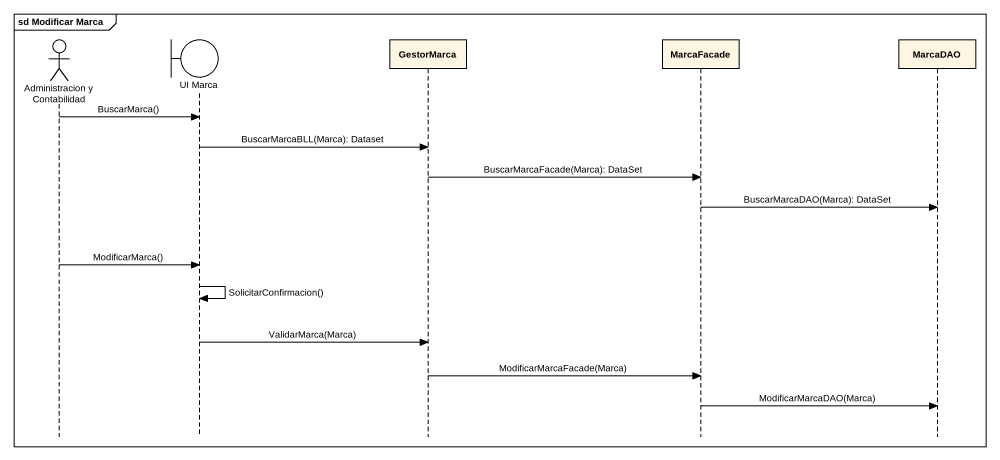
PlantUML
@startuml
mainframe sd Modificar Marca
hide footbox
actor "Administracion y Contabilidad" as Administracion_y
boundary "UI Marca" as UI_Marca
participant GestorMarca
participant MarcaFacade
participant MarcaDAO

Administracion_y -> UI_Marca : BuscarMarca()
UI_Marca -> GestorMarca : BuscarMarcaBLL(Marca): Dataset
GestorMarca -> MarcaFacade : BuscarMarcaFacade(Marca): DataSet
MarcaFacade -> MarcaDAO : BuscarMarcaDAO(Marca): DataSet
Administracion_y -> UI_Marca : ModificarMarca()
UI_Marca -> UI_Marca : SolicitarConfirmacion()
UI_Marca -> GestorMarca : ValidarMarca(Marca)
GestorMarca -> MarcaFacade : ModificarMarcaFacade(Marca)
MarcaFacade -> MarcaDAO : ModificarMarcaDAO(Marca)
@enduml
